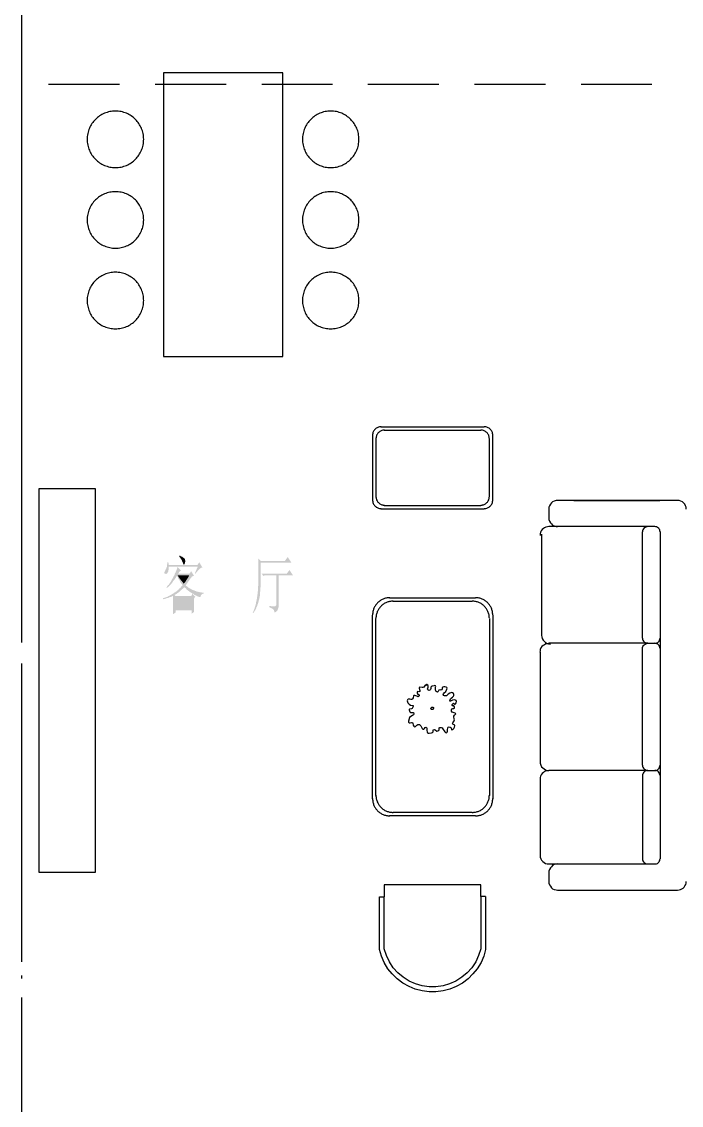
# Model space of a CAD drawing. Header units: millimetres. Extents: x -1120 to 100154, y -9529 to 14223.
# Drawn here: x 0 to 4647, y 25 to 7661 of the extents above; entities that cross this region are included whole.
import ezdxf

# ---------------------------------------------------------------- set-up
doc = ezdxf.new("R2010")
doc.units = ezdxf.units.MM
doc.linetypes.add('DOTE', pattern=[2.42, 2, -0.2, 0.02, -0.2])
doc.layers.add('A-DOTE', color=1, linetype='Continuous')
doc.layers.add('A-立面看线', color=7, linetype='Continuous')

msp = doc.modelspace()

# ---------------------------------------------------------------- hatches: boundary and pattern name
at = {"layer": 'A-立面看线'}
for points in [[(1109.8, 3893), (1112, 3897.4), (1116.3, 3897.4), (1118.5, 3895.2), (1122.9, 3893), (1127.2, 3890.9), (1129.4, 3890.9), (1133.7, 3888.7), (1135.9, 3886.5), (1138.1, 3884.3), (1140.3, 3884.3), (1142.5, 3882.2), (1144.6, 3880), (1146.8, 3880), (1149, 3875.6), (1151.2, 3871.3), (1151.2, 3866.9), (1153.3, 3864.7), (1153.3, 3860.4), (1153.3, 3860.4), (1153.3, 3856), (1151.2, 3851.7), (1151.2, 3847.3), (1149, 3843), (1146.8, 3838.6), (1144.6, 3834.3), (1144.6, 3834.3), (1142.5, 3834.3), (1142.5, 3834.3), (1140.3, 3836.5), (1138.1, 3840.8), (1135.9, 3845.2), (1135.9, 3847.3), (1133.7, 3849.5), (1133.7, 3853.9), (1131.6, 3856), (1129.4, 3860.4), (1129.4, 3862.6), (1127.2, 3866.9), (1125, 3871.3), (1122.9, 3873.5), (1120.7, 3877.8), (1118.5, 3880), (1116.3, 3884.3), (1112, 3888.7), (1109.8, 3890.9), (1109.8, 3893), (1109.8, 3893)], [(1122.9, 3792.9), (1114.2, 3788.6), (1112, 3786.4), (1109.8, 3784.2), (1107.6, 3779.9), (1105.5, 3777.7), (1103.3, 3773.4), (1103.3, 3771.2), (1181.6, 3771.2), (1194.7, 3788.6), (1214.3, 3755.9), (1199, 3751.6), (1196.9, 3747.2), (1194.7, 3745.1), (1192.5, 3740.7), (1190.3, 3738.5), (1188.1, 3736.4), (1186, 3732), (1183.8, 3729.8), (1181.6, 3725.5), (1179.4, 3723.3), (1177.3, 3718.9), (1175.1, 3716.8), (1172.9, 3714.6), (1170.7, 3710.2), (1168.6, 3708.1), (1166.4, 3703.7), (1164.2, 3701.5), (1162, 3697.2), (1159.9, 3695), (1157.7, 3690.7), (1155.5, 3688.5), (1157.7, 3686.3), (1159.9, 3684.1), (1162, 3684.1), (1164.2, 3682), (1166.4, 3679.8), (1170.7, 3677.6), (1172.9, 3675.4), (1175.1, 3673.3), (1177.3, 3671.1), (1179.4, 3671.1), (1181.6, 3668.9), (1186, 3666.7), (1188.1, 3664.5), (1190.3, 3664.5), (1192.5, 3662.4), (1196.9, 3660.2), (1199, 3660.2), (1201.2, 3658), (1203.4, 3655.8), (1207.7, 3655.8), (1209.9, 3653.7), (1214.3, 3653.7), (1216.4, 3651.5), (1218.6, 3651.5), (1223, 3649.3), (1225.1, 3649.3), (1229.5, 3647.1), (1231.7, 3647.1), (1233.8, 3645), (1238.2, 3645), (1240.4, 3645), (1244.7, 3642.8), (1246.9, 3642.8), (1251.3, 3642.8), (1255.6, 3640.6), (1257.8, 3640.6), (1262.1, 3640.6), (1264.3, 3640.6), (1268.7, 3638.4), (1273, 3638.4), (1275.2, 3638.4), (1279.5, 3638.4), (1281.7, 3638.4), (1281.7, 3631.9), (1277.4, 3629.7), (1275.2, 3629.7), (1270.8, 3627.6), (1268.7, 3625.4), (1266.5, 3623.2), (1264.3, 3621), (1262.1, 3616.7), (1260, 3614.5), (1260, 3610.1), (1257.8, 3608), (1257.8, 3605.8), (1255.6, 3605.8), (1251.3, 3608), (1249.1, 3608), (1244.7, 3610.1), (1242.6, 3610.1), (1238.2, 3612.3), (1236, 3612.3), (1233.8, 3614.5), (1229.5, 3616.7), (1227.3, 3616.7), (1225.1, 3618.8), (1220.8, 3621), (1218.6, 3621), (1216.4, 3623.2), (1212.1, 3625.4), (1209.9, 3627.6), (1207.7, 3629.7), (1203.4, 3629.7), (1201.2, 3631.9), (1199, 3634.1), (1194.7, 3636.3), (1192.5, 3638.4), (1190.3, 3640.6), (1186, 3640.6), (1183.8, 3642.8), (1181.6, 3645), (1179.4, 3647.1), (1175.1, 3649.3), (1172.9, 3651.5), (1170.7, 3653.7), (1168.6, 3655.8), (1164.2, 3658), (1162, 3660.2), (1159.9, 3662.4), (1157.7, 3666.7), (1155.5, 3668.9), (1151.2, 3671.1), (1149, 3673.3), (1146.8, 3675.4), (1146.8, 3677.6), (1142.5, 3673.3), (1140.3, 3671.1), (1135.9, 3666.7), (1133.7, 3664.5), (1129.4, 3662.4), (1127.2, 3658), (1122.9, 3655.8), (1120.7, 3653.7), (1118.5, 3651.5), (1114.2, 3647.1), (1112, 3645), (1109.8, 3642.8), (1107.6, 3640.6), (1103.3, 3638.4), (1101.1, 3636.3), (1098.9, 3634.1), (1096.8, 3634.1), (1094.6, 3631.9), (1092.4, 3629.7), (1088, 3627.6), (1085.9, 3625.4), (1083.7, 3625.4), (1081.5, 3623.2), (1079.3, 3623.2), (1077.2, 3621), (1077.2, 3621), (1083.7, 3614.5), (1194.7, 3614.5), (1203.4, 3629.7), (1223, 3608), (1214.3, 3597.1), (1214.3, 3590.6), (1214.3, 3584), (1214.3, 3579.7), (1214.3, 3573.2), (1214.3, 3566.6), (1214.3, 3562.3), (1214.3, 3555.7), (1214.3, 3551.4), (1214.3, 3547), (1214.3, 3540.5), (1214.3, 3536.2), (1214.3, 3531.8), (1214.3, 3527.5), (1214.3, 3525.3), (1214.3, 3520.9), (1214.3, 3516.6), (1214.3, 3514.4), (1214.3, 3510), (1214.3, 3507.9), (1214.3, 3505.7), (1214.3, 3503.5), (1214.3, 3501.3), (1196.9, 3488.3), (1196.9, 3512.2), (1083.7, 3512.2), (1083.7, 3497), (1066.3, 3486.1), (1066.3, 3486.1), (1066.3, 3488.3), (1066.3, 3490.5), (1066.3, 3492.6), (1066.3, 3494.8), (1066.3, 3497), (1066.3, 3499.2), (1066.3, 3503.5), (1066.3, 3505.7), (1066.3, 3510), (1066.3, 3512.2), (1066.3, 3516.6), (1066.3, 3520.9), (1066.3, 3525.3), (1066.3, 3529.6), (1066.3, 3534), (1066.3, 3538.3), (1066.3, 3544.9), (1066.3, 3549.2), (1066.3, 3555.7), (1066.3, 3560.1), (1066.3, 3566.6), (1066.3, 3573.2), (1066.3, 3579.7), (1066.3, 3586.2), (1066.3, 3592.7), (1066.3, 3601.4), (1066.3, 3608), (1066.3, 3614.5), (1064.1, 3614.5), (1059.8, 3612.3), (1057.6, 3610.1), (1055.4, 3610.1), (1051.1, 3608), (1048.9, 3608), (1044.5, 3605.8), (1042.4, 3605.8), (1038, 3603.6), (1035.8, 3601.4), (1033.6, 3601.4), (1029.3, 3599.3), (1027.1, 3599.3), (1022.8, 3599.3), (1020.6, 3597.1), (1018.4, 3597.1), (1014.1, 3594.9), (1011.9, 3594.9), (1009.7, 3594.9), (1005.4, 3592.7), (1003.2, 3592.7), (998.8, 3592.7), (996.7, 3590.6), (996.7, 3590.6), (996.7, 3597.1), (998.8, 3599.3), (1001, 3599.3), (1005.4, 3601.4), (1007.5, 3601.4), (1011.9, 3603.6), (1014.1, 3603.6), (1018.4, 3605.8), (1020.6, 3608), (1024.9, 3608), (1027.1, 3610.1), (1029.3, 3610.1), (1033.6, 3612.3), (1035.8, 3614.5), (1038, 3614.5), (1042.4, 3616.7), (1044.5, 3618.8), (1048.9, 3621), (1051.1, 3621), (1053.2, 3623.2), (1057.6, 3625.4), (1059.8, 3627.6), (1061.9, 3627.6), (1064.1, 3629.7), (1068.5, 3631.9), (1070.6, 3634.1), (1072.8, 3636.3), (1077.2, 3638.4), (1079.3, 3640.6), (1081.5, 3640.6), (1083.7, 3642.8), (1088, 3645), (1090.2, 3647.1), (1092.4, 3649.3), (1094.6, 3651.5), (1098.9, 3653.7), (1101.1, 3655.8), (1103.3, 3658), (1105.5, 3660.2), (1107.6, 3664.5), (1109.8, 3666.7), (1114.2, 3668.9), (1116.3, 3671.1), (1118.5, 3673.3), (1120.7, 3675.4), (1122.9, 3677.6), (1125, 3682), (1127.2, 3684.1), (1131.6, 3686.3), (1133.7, 3688.5), (1133.7, 3688.5), (1131.6, 3692.8), (1129.4, 3697.2), (1127.2, 3699.4), (1122.9, 3703.7), (1120.7, 3705.9), (1118.5, 3710.2), (1116.3, 3714.6), (1114.2, 3716.8), (1114.2, 3721.1), (1112, 3723.3), (1109.8, 3727.7), (1107.6, 3732), (1105.5, 3734.2), (1103.3, 3738.5), (1101.1, 3740.7), (1101.1, 3745.1), (1098.9, 3749.4), (1096.8, 3751.6), (1094.6, 3755.9), (1094.6, 3758.1), (1092.4, 3753.8), (1090.2, 3751.6), (1088, 3747.2), (1085.9, 3742.9), (1083.7, 3740.7), (1081.5, 3736.4), (1079.3, 3734.2), (1077.2, 3729.8), (1072.8, 3725.5), (1070.6, 3723.3), (1068.5, 3721.1), (1066.3, 3716.8), (1064.1, 3714.6), (1061.9, 3710.2), (1059.8, 3708.1), (1057.6, 3705.9), (1055.4, 3701.5), (1053.2, 3699.4), (1051.1, 3697.2), (1048.9, 3695), (1044.5, 3690.7), (1042.4, 3688.5), (1040.2, 3686.3), (1038, 3684.1), (1035.8, 3682), (1033.6, 3679.8), (1031.5, 3677.6), (1029.3, 3675.4), (1024.9, 3673.3), (1022.8, 3671.1), (1022.8, 3668.9), (1020.6, 3675.4), (1022.8, 3677.6), (1024.9, 3682), (1027.1, 3684.1), (1029.3, 3688.5), (1031.5, 3690.7), (1035.8, 3692.8), (1038, 3697.2), (1040.2, 3699.4), (1042.4, 3703.7), (1044.5, 3705.9), (1046.7, 3710.2), (1048.9, 3712.4), (1051.1, 3716.8), (1053.2, 3718.9), (1055.4, 3723.3), (1057.6, 3725.5), (1057.6, 3729.8), (1059.8, 3732), (1061.9, 3736.4), (1064.1, 3738.5), (1066.3, 3742.9), (1068.5, 3747.2), (1068.5, 3747.2), (1070.6, 3751.6), (1072.8, 3755.9), (1075, 3758.1), (1077.2, 3762.5), (1077.2, 3766.8), (1079.3, 3771.2), (1081.5, 3775.5), (1083.7, 3777.7), (1085.9, 3782.1), (1085.9, 3786.4), (1088, 3790.8), (1090.2, 3792.9), (1090.2, 3797.3), (1092.4, 3801.6), (1094.6, 3806), (1094.6, 3808.2), (1096.8, 3812.5), (1096.8, 3816.9), (1096.8, 3819), (1122.9, 3792.9)], [(1220.8, 3775.5), (1240.4, 3821.2), (1035.8, 3821.2), (1035.8, 3814.7), (1035.8, 3810.3), (1035.8, 3803.8), (1035.8, 3799.5), (1033.6, 3795.1), (1033.6, 3790.8), (1033.6, 3788.6), (1031.5, 3784.2), (1031.5, 3782.1), (1029.3, 3779.9), (1027.1, 3777.7), (1024.9, 3773.4), (1022.8, 3771.2), (1020.6, 3771.2), (1016.2, 3769), (1014.1, 3769), (1014.1, 3771.2), (1009.7, 3771.2), (1007.5, 3773.4), (1005.4, 3775.5), (1005.4, 3777.7), (1005.4, 3777.7), (1005.4, 3779.9), (1005.4, 3782.1), (1007.5, 3786.4), (1009.7, 3790.8), (1011.9, 3795.1), (1014.1, 3797.3), (1014.1, 3801.6), (1016.2, 3803.8), (1018.4, 3808.2), (1018.4, 3812.5), (1020.6, 3814.7), (1022.8, 3819), (1022.8, 3823.4), (1022.8, 3827.8), (1024.9, 3832.1), (1024.9, 3836.5), (1027.1, 3840.8), (1027.1, 3847.3), (1027.1, 3851.7), (1027.1, 3851.7), (1033.6, 3851.7), (1035.8, 3832.1), (1238.2, 3832.1), (1251.3, 3851.7), (1273, 3814.7), (1270.8, 3814.7), (1270.8, 3814.7), (1268.7, 3814.7), (1266.5, 3812.5), (1264.3, 3812.5), (1262.1, 3810.3), (1260, 3810.3), (1257.8, 3808.2), (1253.4, 3806), (1251.3, 3803.8), (1249.1, 3801.6), (1246.9, 3799.5), (1244.7, 3795.1), (1240.4, 3792.9), (1238.2, 3788.6), (1236, 3784.2), (1231.7, 3782.1), (1229.5, 3777.7), (1225.1, 3771.2), (1225.1, 3771.2), (1220.8, 3775.5)], [(1627.7, 3497), (1629.9, 3499.2), (1632.1, 3503.5), (1632.1, 3505.7), (1634.2, 3510), (1636.4, 3514.4), (1636.4, 3516.6), (1638.6, 3520.9), (1640.8, 3525.3), (1640.8, 3529.6), (1643, 3534), (1643, 3536.2), (1645.1, 3540.5), (1645.1, 3544.9), (1647.3, 3549.2), (1649.5, 3553.6), (1649.5, 3557.9), (1651.7, 3562.3), (1651.7, 3566.6), (1651.7, 3571), (1653.8, 3575.3), (1653.8, 3579.7), (1656, 3586.2), (1656, 3588.4), (1656, 3592.7), (1658.2, 3597.1), (1658.2, 3599.3), (1658.2, 3603.6), (1658.2, 3608), (1660.4, 3610.1), (1660.4, 3614.5), (1660.4, 3618.8), (1660.4, 3623.2), (1662.5, 3627.6), (1662.5, 3631.9), (1662.5, 3636.3), (1662.5, 3640.6), (1662.5, 3645), (1664.7, 3649.3), (1664.7, 3653.7), (1664.7, 3658), (1664.7, 3662.4), (1664.7, 3666.7), (1664.7, 3671.1), (1664.7, 3675.4), (1664.7, 3679.8), (1666.9, 3686.3), (1666.9, 3690.7), (1666.9, 3695), (1666.9, 3701.5), (1666.9, 3705.9), (1666.9, 3710.2), (1666.9, 3716.8), (1666.9, 3721.1), (1666.9, 3727.7), (1666.9, 3727.7), (1666.9, 3732), (1666.9, 3738.5), (1666.9, 3742.9), (1666.9, 3747.2), (1666.9, 3753.8), (1666.9, 3758.1), (1666.9, 3762.5), (1666.9, 3766.8), (1666.9, 3771.2), (1666.9, 3777.7), (1666.9, 3782.1), (1666.9, 3786.4), (1666.9, 3790.8), (1666.9, 3795.1), (1666.9, 3799.5), (1666.9, 3803.8), (1666.9, 3808.2), (1666.9, 3814.7), (1666.9, 3819), (1666.9, 3823.4), (1666.9, 3827.8), (1666.9, 3832.1), (1666.9, 3836.5), (1666.9, 3838.6), (1666.9, 3843), (1666.9, 3847.3), (1666.9, 3851.7), (1666.9, 3856), (1666.9, 3860.4), (1666.9, 3864.7), (1666.9, 3869.1), (1666.9, 3873.5), (1666.9, 3875.6), (1666.9, 3877.8), (1684.3, 3860.4), (1854, 3860.4), (1873.6, 3888.7), (1899.7, 3849.5), (1684.3, 3849.5), (1684.3, 3753.8), (1684.3, 3749.4), (1684.3, 3742.9), (1684.3, 3736.4), (1684.3, 3732), (1684.3, 3725.5), (1684.3, 3721.1), (1684.3, 3716.8), (1684.3, 3710.2), (1684.3, 3705.9), (1684.3, 3699.4), (1684.3, 3695), (1684.3, 3690.7), (1684.3, 3686.3), (1684.3, 3679.8), (1682.1, 3675.4), (1682.1, 3671.1), (1682.1, 3666.7), (1682.1, 3662.4), (1682.1, 3658), (1682.1, 3653.7), (1682.1, 3649.3), (1679.9, 3645), (1679.9, 3640.6), (1679.9, 3636.3), (1679.9, 3631.9), (1679.9, 3629.7), (1677.8, 3625.4), (1677.8, 3621), (1677.8, 3616.7), (1677.8, 3614.5), (1675.6, 3610.1), (1675.6, 3605.8), (1675.6, 3603.6), (1673.4, 3599.3), (1673.4, 3597.1), (1673.4, 3592.7), (1673.4, 3590.6), (1671.2, 3588.4), (1671.2, 3584), (1669.1, 3579.7), (1669.1, 3575.3), (1666.9, 3571), (1666.9, 3566.6), (1664.7, 3562.3), (1664.7, 3557.9), (1662.5, 3555.7), (1660.4, 3551.4), (1660.4, 3547), (1658.2, 3542.7), (1656, 3538.3), (1653.8, 3536.2), (1653.8, 3531.8), (1651.7, 3527.5), (1649.5, 3523.1), (1647.3, 3520.9), (1647.3, 3516.6), (1645.1, 3514.4), (1643, 3510), (1640.8, 3507.9), (1638.6, 3503.5), (1636.4, 3501.3), (1634.2, 3497), (1632.1, 3494.8), (1632.1, 3492.6), (1627.7, 3497)], [(1096.8, 3760.3), (1098.9, 3758.1), (1101.1, 3755.9), (1103.3, 3751.6), (1105.5, 3749.4), (1107.6, 3745.1), (1109.8, 3742.9), (1112, 3738.5), (1114.2, 3736.4), (1116.3, 3732), (1120.7, 3729.8), (1120.7, 3727.7), (1122.9, 3723.3), (1127.2, 3721.1), (1129.4, 3716.8), (1131.6, 3714.6), (1133.7, 3712.4), (1135.9, 3708.1), (1138.1, 3705.9), (1140.3, 3703.7), (1142.5, 3701.5), (1142.5, 3701.5), (1144.6, 3705.9), (1149, 3708.1), (1151.2, 3712.4), (1153.3, 3714.6), (1155.5, 3718.9), (1157.7, 3721.1), (1159.9, 3725.5), (1162, 3727.7), (1164.2, 3732), (1166.4, 3734.2), (1168.6, 3738.5), (1170.7, 3740.7), (1172.9, 3745.1), (1175.1, 3747.2), (1177.3, 3751.6), (1177.3, 3753.8), (1179.4, 3758.1), (1181.6, 3760.3), (1181.6, 3760.3), (1096.8, 3760.3)], [(1745.2, 3542.7), (1747.4, 3542.7), (1751.8, 3542.7), (1756.1, 3542.7), (1758.3, 3540.5), (1762.6, 3540.5), (1764.8, 3540.5), (1767, 3540.5), (1771.3, 3540.5), (1773.5, 3540.5), (1775.7, 3540.5), (1780, 3540.5), (1782.2, 3540.5), (1784.4, 3540.5), (1788.8, 3542.7), (1788.8, 3542.7), (1790.9, 3547), (1793.1, 3549.2), (1793.1, 3553.6), (1793.1, 3557.9), (1793.1, 3560.1), (1793.1, 3760.3), (1732.2, 3760.3), (1727.8, 3760.3), (1725.6, 3760.3), (1721.3, 3760.3), (1719.1, 3760.3), (1714.8, 3760.3), (1712.6, 3760.3), (1708.2, 3758.1), (1706.1, 3758.1), (1703.9, 3755.9), (1701.7, 3755.9), (1690.8, 3771.2), (1867.1, 3771.2), (1886.7, 3797.3), (1910.6, 3760.3), (1810.5, 3760.3), (1810.5, 3553.6), (1810.5, 3549.2), (1810.5, 3544.9), (1810.5, 3540.5), (1810.5, 3536.2), (1808.3, 3531.8), (1808.3, 3529.6), (1806.2, 3525.3), (1806.2, 3520.9), (1804, 3518.7), (1804, 3514.4), (1801.8, 3512.2), (1799.6, 3510), (1797.5, 3507.9), (1795.3, 3505.7), (1793.1, 3503.5), (1788.8, 3501.3), (1786.6, 3499.2), (1784.4, 3497), (1782.2, 3497), (1782.2, 3499.2), (1780, 3501.3), (1780, 3505.7), (1780, 3507.9), (1777.9, 3510), (1777.9, 3512.2), (1775.7, 3516.6), (1773.5, 3518.7), (1771.3, 3520.9), (1769.2, 3523.1), (1764.8, 3525.3), (1762.6, 3527.5), (1760.5, 3527.5), (1756.1, 3529.6), (1751.8, 3531.8), (1747.4, 3534), (1745.2, 3534), (1745.2, 3542.7)], [(1083.7, 3605.8), (1083.7, 3523.1), (1196.9, 3523.1), (1196.9, 3605.8), (1083.7, 3605.8)]]:
    msp.add_hatch(color=256, dxfattribs=at).paths.add_polyline_path(points)

# ---------------------------------------------------------------- linework, layer by layer
at = {"layer": 'A-DOTE', "linetype": 'DOTE', "ltscale": 1000}
msp.add_line((0, -3700.5), (0, 14221.2), dxfattribs=at)
at = {"layer": 'A-立面看线'}
for points in [[(0, 7035.3), (0, 7535.8)], [(1838.8, 5301), (1838.8, 7300.8), (998.8, 7300.8), (998.8, 5301), (1838.8, 5301)], [(189.3, 7220.3), (689.8, 7220.3)], [(940.1, 7220.3), (1440.6, 7220.3)], [(1690.8, 7220.3), (2189.2, 7220.3)], [(2439.4, 7220.3), (2939.9, 7220.3)], [(3190.2, 7220.3), (3690.7, 7220.3)], [(3940.9, 7220.3), (4439.2, 7220.3)], [(660.4, 7031), (650.2, 7030.7), (640.1, 7029.9), (630.1, 7028.7), (620.3, 7026.9), (610.7, 7024.7), (601.2, 7022), (592, 7018.9), (582.9, 7015.3), (574.1, 7011.3), (565.5, 7006.9), (557.2, 7002.1), (549.1, 6997), (541.3, 6991.4), (533.8, 6985.5), (526.6, 6979.2), (519.7, 6972.6), (513.1, 6965.7), (506.8, 6958.5), (500.9, 6951), (495.3, 6943.2), (490.2, 6935.1), (485.4, 6926.8), (481, 6918.2), (477, 6909.4), (473.4, 6900.3), (470.3, 6891.1), (467.6, 6881.6), (465.4, 6872), (463.6, 6862.2), (462.4, 6852.2), (461.6, 6842.1), (461.3, 6831.9), (461.6, 6821.6), (462.4, 6811.5), (463.6, 6801.5), (465.4, 6791.7), (467.6, 6782.1), (470.3, 6772.6), (473.4, 6763.4), (477, 6754.4), (481, 6745.5), (485.4, 6736.9), (490.2, 6728.6), (495.3, 6720.5), (500.9, 6712.7), (506.8, 6705.2), (513.1, 6698), (519.7, 6691.1), (526.6, 6684.5), (533.8, 6678.2), (541.3, 6672.3), (549.1, 6666.7), (557.2, 6661.6), (565.5, 6656.8), (574.1, 6652.4), (582.9, 6648.4), (592, 6644.8), (601.2, 6641.7), (610.7, 6639), (620.3, 6636.8), (630.1, 6635), (640.1, 6633.8), (650.2, 6633), (660.4, 6632.7), (670.7, 6633), (680.8, 6633.8), (690.8, 6635), (700.6, 6636.8), (710.2, 6639), (719.7, 6641.7), (728.9, 6644.8), (737.9, 6648.4), (746.8, 6652.4), (755.4, 6656.8), (763.7, 6661.6), (771.8, 6666.7), (779.6, 6672.3), (787.1, 6678.2), (794.3, 6684.5), (801.2, 6691.1), (807.8, 6698), (814.1, 6705.2), (820, 6712.7), (825.6, 6720.5), (830.7, 6728.6), (835.5, 6736.9), (839.9, 6745.5), (843.9, 6754.4), (847.5, 6763.4), (850.6, 6772.6), (853.3, 6782.1), (855.5, 6791.7), (857.3, 6801.5), (858.5, 6811.5), (859.3, 6821.6), (859.6, 6831.9), (859.3, 6842.1), (858.5, 6852.2), (857.3, 6862.2), (855.5, 6872), (853.3, 6881.6), (850.6, 6891.1), (847.5, 6900.3), (843.9, 6909.4), (839.9, 6918.2), (835.5, 6926.8), (830.7, 6935.1), (825.6, 6943.2), (820, 6951), (814.1, 6958.5), (807.8, 6965.7), (801.2, 6972.6), (794.3, 6979.2), (787.1, 6985.5), (779.6, 6991.4), (771.8, 6997), (763.7, 7002.1), (755.4, 7006.9), (746.8, 7011.3), (737.9, 7015.3), (728.9, 7018.9), (719.7, 7022), (710.2, 7024.7), (700.6, 7026.9), (690.8, 7028.7), (680.8, 7029.9), (670.7, 7030.7), (660.4, 7031)], [(2177.2, 7031), (2166.9, 7030.7), (2156.8, 7029.9), (2146.9, 7028.7), (2137.1, 7026.9), (2127.4, 7024.7), (2118, 7022), (2108.7, 7018.9), (2099.7, 7015.3), (2090.9, 7011.3), (2082.3, 7006.9), (2073.9, 7002.1), (2065.9, 6997), (2058.1, 6991.4), (2050.5, 6985.5), (2043.3, 6979.2), (2036.4, 6972.6), (2029.8, 6965.7), (2023.5, 6958.5), (2017.6, 6951), (2012.1, 6943.2), (2006.9, 6935.1), (2002.1, 6926.8), (1997.7, 6918.2), (1993.7, 6909.4), (1990.2, 6900.3), (1987, 6891.1), (1984.3, 6881.6), (1982.1, 6872), (1980.4, 6862.2), (1979.1, 6852.2), (1978.3, 6842.1), (1978.1, 6831.9), (1978.3, 6821.6), (1979.1, 6811.5), (1980.4, 6801.5), (1982.1, 6791.7), (1984.3, 6782.1), (1987, 6772.6), (1990.2, 6763.4), (1993.7, 6754.4), (1997.7, 6745.5), (2002.1, 6736.9), (2006.9, 6728.6), (2012.1, 6720.5), (2017.6, 6712.7), (2023.5, 6705.2), (2029.8, 6698), (2036.4, 6691.1), (2043.3, 6684.5), (2050.5, 6678.2), (2058.1, 6672.3), (2065.9, 6666.7), (2073.9, 6661.6), (2082.3, 6656.8), (2090.9, 6652.4), (2099.7, 6648.4), (2108.7, 6644.8), (2118, 6641.7), (2127.4, 6639), (2137.1, 6636.8), (2146.9, 6635), (2156.8, 6633.8), (2166.9, 6633), (2177.2, 6632.7), (2187.4, 6633), (2197.5, 6633.8), (2207.5, 6635), (2217.3, 6636.8), (2226.9, 6639), (2236.4, 6641.7), (2245.6, 6644.8), (2254.7, 6648.4), (2263.5, 6652.4), (2272.1, 6656.8), (2280.4, 6661.6), (2288.5, 6666.7), (2296.3, 6672.3), (2303.8, 6678.2), (2311.1, 6684.5), (2318, 6691.1), (2324.6, 6698), (2330.8, 6705.2), (2336.7, 6712.7), (2342.3, 6720.5), (2347.5, 6728.6), (2352.3, 6736.9), (2356.7, 6745.5), (2360.7, 6754.4), (2364.2, 6763.4), (2367.3, 6772.6), (2370, 6782.1), (2372.3, 6791.7), (2374, 6801.5), (2375.3, 6811.5), (2376, 6821.6), (2376.3, 6831.9), (2376, 6842.1), (2375.3, 6852.2), (2374, 6862.2), (2372.3, 6872), (2370, 6881.6), (2367.3, 6891.1), (2364.2, 6900.3), (2360.7, 6909.4), (2356.7, 6918.2), (2352.3, 6926.8), (2347.5, 6935.1), (2342.3, 6943.2), (2336.7, 6951), (2330.8, 6958.5), (2324.6, 6965.7), (2318, 6972.6), (2311.1, 6979.2), (2303.8, 6985.5), (2296.3, 6991.4), (2288.5, 6997), (2280.4, 7002.1), (2272.1, 7006.9), (2263.5, 7011.3), (2254.7, 7015.3), (2245.6, 7018.9), (2236.4, 7022), (2226.9, 7024.7), (2217.3, 7026.9), (2207.5, 7028.7), (2197.5, 7029.9), (2187.4, 7030.7), (2177.2, 7031)], [(0, 6284.6), (0, 6785.1)], [(660.4, 6463), (650.2, 6462.7), (640.1, 6462), (630.1, 6460.7), (620.3, 6459), (610.7, 6456.7), (601.2, 6454.1), (592, 6450.9), (582.9, 6447.4), (574.1, 6443.4), (565.5, 6439), (557.2, 6434.2), (549.1, 6429), (541.3, 6423.4), (533.8, 6417.5), (526.6, 6411.3), (519.7, 6404.7), (513.1, 6397.8), (506.8, 6390.5), (500.9, 6383), (495.3, 6375.2), (490.2, 6367.1), (485.4, 6358.8), (481, 6350.2), (477, 6341.4), (473.4, 6332.4), (470.3, 6323.1), (467.6, 6313.7), (465.4, 6304), (463.6, 6294.2), (462.4, 6284.3), (461.6, 6274.1), (461.3, 6263.9), (461.6, 6253.6), (462.4, 6243.5), (463.6, 6233.6), (465.4, 6223.8), (467.6, 6214.1), (470.3, 6204.7), (473.4, 6195.4), (477, 6186.4), (481, 6177.6), (485.4, 6169), (490.2, 6160.6), (495.3, 6152.6), (500.9, 6144.8), (506.8, 6137.2), (513.1, 6130), (519.7, 6123.1), (526.6, 6116.5), (533.8, 6110.2), (541.3, 6104.3), (549.1, 6098.8), (557.2, 6093.6), (565.5, 6088.8), (574.1, 6084.4), (582.9, 6080.4), (592, 6076.9), (601.2, 6073.7), (610.7, 6071), (620.3, 6068.8), (630.1, 6067.1), (640.1, 6065.8), (650.2, 6065), (660.4, 6064.8), (670.7, 6065), (680.8, 6065.8), (690.8, 6067.1), (700.6, 6068.8), (710.2, 6071), (719.7, 6073.7), (728.9, 6076.9), (737.9, 6080.4), (746.8, 6084.4), (755.4, 6088.8), (763.7, 6093.6), (771.8, 6098.8), (779.6, 6104.3), (787.1, 6110.2), (794.3, 6116.5), (801.2, 6123.1), (807.8, 6130), (814.1, 6137.2), (820, 6144.8), (825.6, 6152.6), (830.7, 6160.6), (835.5, 6169), (839.9, 6177.6), (843.9, 6186.4), (847.5, 6195.4), (850.6, 6204.7), (853.3, 6214.1), (855.5, 6223.8), (857.3, 6233.6), (858.5, 6243.5), (859.3, 6253.6), (859.6, 6263.9), (859.3, 6274.1), (858.5, 6284.3), (857.3, 6294.2), (855.5, 6304), (853.3, 6313.7), (850.6, 6323.1), (847.5, 6332.4), (843.9, 6341.4), (839.9, 6350.2), (835.5, 6358.8), (830.7, 6367.1), (825.6, 6375.2), (820, 6383), (814.1, 6390.5), (807.8, 6397.8), (801.2, 6404.7), (794.3, 6411.3), (787.1, 6417.5), (779.6, 6423.4), (771.8, 6429), (763.7, 6434.2), (755.4, 6439), (746.8, 6443.4), (737.9, 6447.4), (728.9, 6450.9), (719.7, 6454.1), (710.2, 6456.7), (700.6, 6459), (690.8, 6460.7), (680.8, 6462), (670.7, 6462.7), (660.4, 6463)], [(2177.2, 6463), (2166.9, 6462.7), (2156.8, 6462), (2146.9, 6460.7), (2137.1, 6459), (2127.4, 6456.7), (2118, 6454.1), (2108.7, 6450.9), (2099.7, 6447.4), (2090.9, 6443.4), (2082.3, 6439), (2073.9, 6434.2), (2065.9, 6429), (2058.1, 6423.4), (2050.5, 6417.5), (2043.3, 6411.3), (2036.4, 6404.7), (2029.8, 6397.8), (2023.5, 6390.5), (2017.6, 6383), (2012.1, 6375.2), (2006.9, 6367.1), (2002.1, 6358.8), (1997.7, 6350.2), (1993.7, 6341.4), (1990.2, 6332.4), (1987, 6323.1), (1984.3, 6313.7), (1982.1, 6304), (1980.4, 6294.2), (1979.1, 6284.3), (1978.3, 6274.1), (1978.1, 6263.9), (1978.3, 6253.6), (1979.1, 6243.5), (1980.4, 6233.6), (1982.1, 6223.8), (1984.3, 6214.1), (1987, 6204.7), (1990.2, 6195.4), (1993.7, 6186.4), (1997.7, 6177.6), (2002.1, 6169), (2006.9, 6160.6), (2012.1, 6152.6), (2017.6, 6144.8), (2023.5, 6137.2), (2029.8, 6130), (2036.4, 6123.1), (2043.3, 6116.5), (2050.5, 6110.2), (2058.1, 6104.3), (2065.9, 6098.8), (2073.9, 6093.6), (2082.3, 6088.8), (2090.9, 6084.4), (2099.7, 6080.4), (2108.7, 6076.9), (2118, 6073.7), (2127.4, 6071), (2137.1, 6068.8), (2146.9, 6067.1), (2156.8, 6065.8), (2166.9, 6065), (2177.2, 6064.8), (2187.4, 6065), (2197.5, 6065.8), (2207.5, 6067.1), (2217.3, 6068.8), (2226.9, 6071), (2236.4, 6073.7), (2245.6, 6076.9), (2254.7, 6080.4), (2263.5, 6084.4), (2272.1, 6088.8), (2280.4, 6093.6), (2288.5, 6098.8), (2296.3, 6104.3), (2303.8, 6110.2), (2311.1, 6116.5), (2318, 6123.1), (2324.6, 6130), (2330.8, 6137.2), (2336.7, 6144.8), (2342.3, 6152.6), (2347.5, 6160.6), (2352.3, 6169), (2356.7, 6177.6), (2360.7, 6186.4), (2364.2, 6195.4), (2367.3, 6204.7), (2370, 6214.1), (2372.3, 6223.8), (2374, 6233.6), (2375.3, 6243.5), (2376, 6253.6), (2376.3, 6263.9), (2376, 6274.1), (2375.3, 6284.3), (2374, 6294.2), (2372.3, 6304), (2370, 6313.7), (2367.3, 6323.1), (2364.2, 6332.4), (2360.7, 6341.4), (2356.7, 6350.2), (2352.3, 6358.8), (2347.5, 6367.1), (2342.3, 6375.2), (2336.7, 6383), (2330.8, 6390.5), (2324.6, 6397.8), (2318, 6404.7), (2311.1, 6411.3), (2303.8, 6417.5), (2296.3, 6423.4), (2288.5, 6429), (2280.4, 6434.2), (2272.1, 6439), (2263.5, 6443.4), (2254.7, 6447.4), (2245.6, 6450.9), (2236.4, 6454.1), (2226.9, 6456.7), (2217.3, 6459), (2207.5, 6460.7), (2197.5, 6462), (2187.4, 6462.7), (2177.2, 6463)], [(0, 5536), (0, 6034.3)], [(660.4, 5895), (650.2, 5894.8), (640.1, 5894), (630.1, 5892.8), (620.3, 5891), (610.7, 5888.8), (601.2, 5886.1), (592, 5883), (582.9, 5879.4), (574.1, 5875.4), (565.5, 5871), (557.2, 5866.2), (549.1, 5861), (541.3, 5855.5), (533.8, 5849.6), (526.6, 5843.3), (519.7, 5836.7), (513.1, 5829.8), (506.8, 5822.6), (500.9, 5815.1), (495.3, 5807.3), (490.2, 5799.2), (485.4, 5790.8), (481, 5782.3), (477, 5773.4), (473.4, 5764.4), (470.3, 5755.1), (467.6, 5745.7), (465.4, 5736.1), (463.6, 5726.3), (462.4, 5716.3), (461.6, 5706.2), (461.3, 5695.9), (461.6, 5685.7), (462.4, 5675.6), (463.6, 5665.6), (465.4, 5655.8), (467.6, 5646.2), (470.3, 5636.7), (473.4, 5627.5), (477, 5618.4), (481, 5609.6), (485.4, 5601), (490.2, 5592.7), (495.3, 5584.6), (500.9, 5576.8), (506.8, 5569.3), (513.1, 5562.1), (519.7, 5555.1), (526.6, 5548.5), (533.8, 5542.3), (541.3, 5536.4), (549.1, 5530.8), (557.2, 5525.6), (565.5, 5520.9), (574.1, 5516.5), (582.9, 5512.5), (592, 5508.9), (601.2, 5505.8), (610.7, 5503.1), (620.3, 5500.9), (630.1, 5499.1), (640.1, 5497.8), (650.2, 5497.1), (660.4, 5496.8), (670.7, 5497.1), (680.8, 5497.8), (690.8, 5499.1), (700.6, 5500.9), (710.2, 5503.1), (719.7, 5505.8), (728.9, 5508.9), (737.9, 5512.5), (746.8, 5516.5), (755.4, 5520.9), (763.7, 5525.6), (771.8, 5530.8), (779.6, 5536.4), (787.1, 5542.3), (794.3, 5548.5), (801.2, 5555.1), (807.8, 5562.1), (814.1, 5569.3), (820, 5576.8), (825.6, 5584.6), (830.7, 5592.7), (835.5, 5601), (839.9, 5609.6), (843.9, 5618.4), (847.5, 5627.5), (850.6, 5636.7), (853.3, 5646.2), (855.5, 5655.8), (857.3, 5665.6), (858.5, 5675.6), (859.3, 5685.7), (859.6, 5695.9), (859.3, 5706.2), (858.5, 5716.3), (857.3, 5726.3), (855.5, 5736.1), (853.3, 5745.7), (850.6, 5755.1), (847.5, 5764.4), (843.9, 5773.4), (839.9, 5782.3), (835.5, 5790.8), (830.7, 5799.2), (825.6, 5807.3), (820, 5815.1), (814.1, 5822.6), (807.8, 5829.8), (801.2, 5836.7), (794.3, 5843.3), (787.1, 5849.6), (779.6, 5855.5), (771.8, 5861), (763.7, 5866.2), (755.4, 5871), (746.8, 5875.4), (737.9, 5879.4), (728.9, 5883), (719.7, 5886.1), (710.2, 5888.8), (700.6, 5891), (690.8, 5892.8), (680.8, 5894), (670.7, 5894.8), (660.4, 5895)], [(2177.2, 5895), (2166.9, 5894.8), (2156.8, 5894), (2146.9, 5892.8), (2137.1, 5891), (2127.4, 5888.8), (2118, 5886.1), (2108.7, 5883), (2099.7, 5879.4), (2090.9, 5875.4), (2082.3, 5871), (2073.9, 5866.2), (2065.9, 5861), (2058.1, 5855.5), (2050.5, 5849.6), (2043.3, 5843.3), (2036.4, 5836.7), (2029.8, 5829.8), (2023.5, 5822.6), (2017.6, 5815.1), (2012.1, 5807.3), (2006.9, 5799.2), (2002.1, 5790.8), (1997.7, 5782.3), (1993.7, 5773.4), (1990.2, 5764.4), (1987, 5755.1), (1984.3, 5745.7), (1982.1, 5736.1), (1980.4, 5726.3), (1979.1, 5716.3), (1978.3, 5706.2), (1978.1, 5695.9), (1978.3, 5685.7), (1979.1, 5675.6), (1980.4, 5665.6), (1982.1, 5655.8), (1984.3, 5646.2), (1987, 5636.7), (1990.2, 5627.5), (1993.7, 5618.4), (1997.7, 5609.6), (2002.1, 5601), (2006.9, 5592.7), (2012.1, 5584.6), (2017.6, 5576.8), (2023.5, 5569.3), (2029.8, 5562.1), (2036.4, 5555.1), (2043.3, 5548.5), (2050.5, 5542.3), (2058.1, 5536.4), (2065.9, 5530.8), (2073.9, 5525.6), (2082.3, 5520.9), (2090.9, 5516.5), (2099.7, 5512.5), (2108.7, 5508.9), (2118, 5505.8), (2127.4, 5503.1), (2137.1, 5500.9), (2146.9, 5499.1), (2156.8, 5497.8), (2166.9, 5497.1), (2177.2, 5496.8), (2187.4, 5497.1), (2197.5, 5497.8), (2207.5, 5499.1), (2217.3, 5500.9), (2226.9, 5503.1), (2236.4, 5505.8), (2245.6, 5508.9), (2254.7, 5512.5), (2263.5, 5516.5), (2272.1, 5520.9), (2280.4, 5525.6), (2288.5, 5530.8), (2296.3, 5536.4), (2303.8, 5542.3), (2311.1, 5548.5), (2318, 5555.1), (2324.6, 5562.1), (2330.8, 5569.3), (2336.7, 5576.8), (2342.3, 5584.6), (2347.5, 5592.7), (2352.3, 5601), (2356.7, 5609.6), (2360.7, 5618.4), (2364.2, 5627.5), (2367.3, 5636.7), (2370, 5646.2), (2372.3, 5655.8), (2374, 5665.6), (2375.3, 5675.6), (2376, 5685.7), (2376.3, 5695.9), (2376, 5706.2), (2375.3, 5716.3), (2374, 5726.3), (2372.3, 5736.1), (2370, 5745.7), (2367.3, 5755.1), (2364.2, 5764.4), (2360.7, 5773.4), (2356.7, 5782.3), (2352.3, 5790.8), (2347.5, 5799.2), (2342.3, 5807.3), (2336.7, 5815.1), (2330.8, 5822.6), (2324.6, 5829.8), (2318, 5836.7), (2311.1, 5843.3), (2303.8, 5849.6), (2296.3, 5855.5), (2288.5, 5861), (2280.4, 5866.2), (2272.1, 5871), (2263.5, 5875.4), (2254.7, 5879.4), (2245.6, 5883), (2236.4, 5886.1), (2226.9, 5888.8), (2217.3, 5891), (2207.5, 5892.8), (2197.5, 5894), (2187.4, 5894.8), (2177.2, 5895)], [(0, 4785.2), (0, 5285.7)], [(2531.9, 4807), (2528.8, 4806.9), (2525.8, 4806.7), (2522.8, 4806.3), (2519.8, 4805.8), (2514.1, 4804.3), (2508.6, 4802.3), (2503.4, 4799.8), (2498.4, 4796.8), (2493.8, 4793.3), (2489.6, 4789.5), (2485.7, 4785.2), (2482.3, 4780.6), (2479.3, 4775.7), (2476.7, 4770.4), (2474.7, 4764.9), (2473.3, 4759.2), (2472.7, 4756.3), (2472.4, 4753.3), (2472.1, 4750.2), (2472, 4747.2)], [(2472, 4746.1), (2472, 4289.1)], [(2555.8, 4783.1), (2552.7, 4783), (2549.7, 4782.8), (2546.7, 4782.4), (2543.8, 4781.8), (2538, 4780.4), (2532.5, 4778.4), (2527.3, 4775.8), (2522.4, 4772.8), (2517.8, 4769.4), (2513.5, 4765.5), (2509.6, 4761.3), (2506.2, 4756.7), (2503.2, 4751.7), (2500.7, 4746.5), (2498.7, 4741), (2497.2, 4735.3), (2496.7, 4732.3), (2496.3, 4729.3), (2496.1, 4726.3), (2496, 4723.2)], [(3257.6, 4804.8), (2530.8, 4804.8)], [(3233.7, 4780.9), (2554.7, 4780.9)], [(3294.6, 4723.2), (3294.5, 4726.3), (3294.3, 4729.3), (3293.9, 4732.3), (3293.4, 4735.3), (3291.9, 4741), (3289.9, 4746.5), (3287.4, 4751.7), (3284.4, 4756.7), (3280.9, 4761.3), (3277.1, 4765.5), (3272.8, 4769.4), (3268.2, 4772.8), (3263.3, 4775.8), (3258.1, 4778.4), (3252.6, 4780.4), (3246.8, 4781.8), (3243.9, 4782.4), (3240.9, 4782.8), (3237.8, 4783), (3234.8, 4783.1)], [(3318.5, 4747.2), (3318.5, 4750.2), (3318.2, 4753.3), (3317.9, 4756.3), (3317.3, 4759.2), (3315.9, 4764.9), (3313.8, 4770.4), (3311.3, 4775.7), (3308.3, 4780.6), (3304.9, 4785.2), (3301, 4789.5), (3296.8, 4793.3), (3292.2, 4796.8), (3287.2, 4799.8), (3282, 4802.3), (3276.5, 4804.3), (3270.8, 4805.8), (3267.8, 4806.3), (3264.8, 4806.7), (3261.8, 4806.9), (3258.7, 4807)], [(3318.5, 4289.1), (3318.5, 4746.1)], [(2496, 4722.1), (2496, 4313)], [(3294.6, 4313), (3294.6, 4722.1)], [(0, 4034.5), (0, 4535)], [(520.1, 1669.1), (520.1, 4369.6), (119.7, 4369.6), (119.7, 1669.1), (520.1, 1669.1)], [(2472, 4290.2), (2472.1, 4287.1), (2472.4, 4284.1), (2472.7, 4281.1), (2473.3, 4278.1), (2474.7, 4272.4), (2476.7, 4266.9), (2479.3, 4261.6), (2482.3, 4256.7), (2485.7, 4252.1), (2489.6, 4247.9), (2493.8, 4244), (2498.4, 4240.6), (2503.4, 4237.6), (2508.6, 4235), (2514.1, 4233), (2519.8, 4231.5), (2522.8, 4231), (2525.8, 4230.6), (2528.8, 4230.4), (2531.9, 4230.3)], [(2496, 4314.1), (2496.1, 4311), (2496.3, 4308), (2496.7, 4305), (2497.2, 4302), (2498.7, 4296.3), (2500.7, 4290.8), (2503.2, 4285.6), (2506.2, 4280.6), (2509.6, 4276), (2513.5, 4271.8), (2517.8, 4267.9), (2522.4, 4264.5), (2527.3, 4261.5), (2532.5, 4259), (2538, 4257), (2543.8, 4255.5), (2546.7, 4255), (2549.7, 4254.6), (2552.7, 4254.3), (2555.8, 4254.3)], [(3234.8, 4254.3), (3237.8, 4254.3), (3240.9, 4254.6), (3243.9, 4255), (3246.8, 4255.5), (3252.6, 4257), (3258.1, 4259), (3263.3, 4261.5), (3268.2, 4264.5), (3272.8, 4267.9), (3277.1, 4271.8), (3280.9, 4276), (3284.4, 4280.7), (3287.4, 4285.6), (3289.9, 4290.8), (3291.9, 4296.3), (3293.4, 4302.1), (3293.9, 4305), (3294.3, 4308), (3294.5, 4311), (3294.6, 4314.1)], [(3258.7, 4230.3), (3261.8, 4230.4), (3264.8, 4230.6), (3267.8, 4231), (3270.8, 4231.5), (3276.5, 4233), (3282, 4235), (3287.2, 4237.6), (3292.2, 4240.6), (3296.8, 4244), (3301, 4247.9), (3304.9, 4252.1), (3308.3, 4256.7), (3311.3, 4261.6), (3313.8, 4266.9), (3315.9, 4272.4), (3317.3, 4278.1), (3317.9, 4281.1), (3318.2, 4284.1), (3318.5, 4287.1), (3318.5, 4290.2)], [(3775.5, 4286.9), (3764.6, 4286.9), (3751.6, 4282.6), (3740.7, 4278.2), (3732, 4269.5), (3725.5, 4260.8), (3718.9, 4249.9), (3714.6, 4239), (3714.6, 4226)], [(4619.9, 4286.9), (3775.5, 4286.9)], [(3890.9, 4286.9), (4495.8, 4286.9)], [(4680.8, 4226), (4680.8, 4239), (4676.4, 4249.9), (4672.1, 4260.8), (4663.4, 4269.5), (4654.7, 4278.2), (4643.8, 4282.6), (4632.9, 4286.9), (4619.9, 4286.9)], [(2530.8, 4228.2), (3257.6, 4228.2)], [(2554.7, 4252.1), (3233.7, 4252.1)], [(3714.6, 4226), (3714.6, 4165)], [(3714.6, 4165), (3714.6, 4152), (3718.9, 4141.1), (3725.5, 4130.2), (3732, 4121.5), (3740.7, 4112.8), (3751.6, 4108.5), (3764.6, 4104.1), (3775.5, 4104.1)], [(3714.6, 4104.1), (3703.7, 4101.9), (3692.8, 4099.8), (3684.1, 4095.4), (3675.4, 4088.9), (3666.7, 4082.4), (3660.2, 4073.7), (3655.8, 4062.8), (3653.7, 4051.9), (3653.7, 4041)], [(3662.4, 4049.7), (3662.4, 3336), (3664.5, 3325.1), (3666.7, 3314.2), (3673.3, 3303.3), (3682, 3292.4), (3690.7, 3285.9), (3701.5, 3279.4), (3712.4, 3277.2), (3725.5, 3275)], [(4461, 4104.1), (3714.6, 4104.1)], [(4410.9, 4104.1), (4404.4, 4101.9), (4397.9, 4099.8), (4391.4, 4097.6), (4384.8, 4093.2), (4380.5, 4086.7), (4376.1, 4080.2), (4374, 4073.7), (4374, 4067.1)], [(4374, 3316.4), (4374, 4067.1)], [(4498, 4067.1), (4495.8, 4073.7), (4495.8, 4080.2), (4491.5, 4084.5), (4489.3, 4091.1), (4484.9, 4095.4), (4478.4, 4097.6), (4471.9, 4101.9), (4467.5, 4101.9), (4461, 4104.1)], [(4498, 4067.1), (4498, 3316.4)], [(4498, 4067.1), (4498, 1762.6)], [(0, 3285.9), (0, 3784.2)], [(2592.8, 3601.4), (2586.6, 3601.3), (2580.5, 3600.8), (2574.4, 3600), (2568.5, 3599), (2562.6, 3597.6), (2556.9, 3596), (2551.3, 3594.1), (2545.8, 3591.9), (2540.5, 3589.5), (2535.3, 3586.9), (2530.2, 3584), (2525.3, 3580.8), (2520.6, 3577.4), (2516, 3573.9), (2511.6, 3570.1), (2507.4, 3566.1), (2503.4, 3561.9), (2499.6, 3557.5), (2496, 3552.9), (2492.7, 3548.2), (2489.5, 3543.3), (2486.6, 3538.2), (2484, 3533), (2481.5, 3527.7), (2479.4, 3522.2), (2477.5, 3516.6), (2475.8, 3510.8), (2474.5, 3505), (2473.4, 3499.1), (2472.7, 3493), (2472.2, 3486.9), (2472, 3480.7)], [(2591.7, 3601.4), (3196.7, 3601.4)], [(3318.5, 3480.7), (3318.4, 3486.9), (3317.9, 3493), (3317.2, 3499.1), (3316.1, 3505), (3314.7, 3510.8), (3313.1, 3516.6), (3311.2, 3522.2), (3309.1, 3527.7), (3306.6, 3533), (3304, 3538.2), (3301.1, 3543.3), (3297.9, 3548.2), (3294.6, 3552.9), (3291, 3557.5), (3287.2, 3561.9), (3283.2, 3566.1), (3279, 3570.1), (3274.6, 3573.9), (3270, 3577.4), (3265.3, 3580.8), (3260.4, 3584), (3255.3, 3586.9), (3250.1, 3589.5), (3244.8, 3591.9), (3239.3, 3594.1), (3233.7, 3596), (3228, 3597.6), (3222.1, 3599), (3216.2, 3600), (3210.1, 3600.8), (3204, 3601.3), (3197.8, 3601.4)], [(2616.8, 3577.5), (2610.5, 3577.3), (2604.4, 3576.9), (2598.4, 3576.1), (2592.4, 3575), (2586.6, 3573.7), (2580.8, 3572.1), (2575.2, 3570.2), (2569.7, 3568), (2564.4, 3565.6), (2559.2, 3562.9), (2554.1, 3560), (2549.2, 3556.9), (2544.5, 3553.5), (2539.9, 3549.9), (2535.6, 3546.1), (2531.4, 3542.1), (2527.4, 3537.9), (2523.6, 3533.6), (2520, 3529), (2516.6, 3524.3), (2513.5, 3519.4), (2510.6, 3514.3), (2507.9, 3509.1), (2505.5, 3503.7), (2503.3, 3498.3), (2501.4, 3492.6), (2499.8, 3486.9), (2498.4, 3481.1), (2497.4, 3475.1), (2496.6, 3469.1), (2496.1, 3462.9), (2496, 3456.7)], [(2615.7, 3577.5), (3172.7, 3577.5)], [(3294.6, 3456.7), (3294.5, 3462.9), (3294, 3469.1), (3293.2, 3475.1), (3292.2, 3481.1), (3290.8, 3486.9), (3289.2, 3492.6), (3287.3, 3498.3), (3285.1, 3503.7), (3282.7, 3509.1), (3280, 3514.3), (3277.1, 3519.4), (3274, 3524.3), (3270.6, 3529), (3267, 3533.6), (3263.2, 3537.9), (3259.2, 3542.1), (3255, 3546.1), (3250.7, 3549.9), (3246.1, 3553.5), (3241.4, 3556.9), (3236.5, 3560), (3231.4, 3562.9), (3226.2, 3565.6), (3220.8, 3568), (3215.4, 3570.2), (3209.8, 3572.1), (3204, 3573.7), (3198.2, 3575), (3192.2, 3576.1), (3186.2, 3576.9), (3180.1, 3577.3), (3173.8, 3577.5)], [(2472, 2184.8), (2472, 3479.6)], [(2496, 2208.7), (2496, 3455.6)], [(3294.6, 3455.6), (3294.6, 2208.7)], [(3318.5, 3479.6), (3318.5, 2184.8)], [(4374, 3316.4), (4374, 3309.8), (4376.1, 3303.3), (4380.5, 3296.8), (4384.8, 3290.3), (4391.4, 3285.9), (4397.9, 3283.7), (4404.4, 3281.6), (4410.9, 3281.6), (4461, 3281.6), (4467.5, 3281.6), (4474.1, 3283.7), (4480.6, 3285.9), (4487.1, 3290.3), (4491.5, 3296.8), (4493.6, 3303.3), (4495.8, 3309.8), (4498, 3316.4)], [(3712.4, 3279.4), (3701.5, 3277.2), (3690.7, 3275), (3682, 3270.7), (3673.3, 3264.1), (3664.5, 3257.6), (3658, 3248.9), (3653.7, 3238), (3651.5, 3227.2), (3649.3, 3218.4)], [(3653.7, 3218.4), (3653.7, 2445.9)], [(4410.9, 3281.6), (3714.6, 3281.6)], [(4374, 2422), (4374, 3244.6), (4374, 3251.1), (4376.1, 3257.6), (4380.5, 3264.1), (4384.8, 3270.7), (4391.4, 3275), (4397.9, 3277.2), (4404.4, 3279.4), (4410.9, 3281.6)], [(4498, 3244.6), (4495.8, 3251.1), (4493.6, 3257.6), (4491.5, 3264.1), (4487.1, 3270.7), (4480.6, 3275), (4474.1, 3277.2), (4467.5, 3279.4), (4461, 3281.6)], [(0, 2535.2), (0, 3035.7)], [(2798.5, 2937.7), (2791.9, 2939.9), (2785.4, 2937.7), (2785.4, 2931.2), (2787.6, 2924.7), (2800.6, 2918.1), (2800.6, 2911.6), (2796.3, 2905.1), (2789.8, 2902.9), (2783.2, 2907.3), (2770.2, 2913.8), (2763.6, 2913.8), (2759.3, 2909.4), (2757.1, 2896.4), (2752.8, 2889.9), (2748.4, 2885.5), (2741.9, 2885.5), (2733.2, 2887.7), (2728.8, 2889.9), (2722.3, 2887.7), (2717.9, 2881.2), (2715.8, 2874.6), (2717.9, 2868.1), (2720.1, 2861.6), (2728.8, 2850.7), (2739.7, 2844.2), (2754.9, 2842), (2757.1, 2842), (2757.1, 2837.6), (2754.9, 2831.1), (2750.6, 2822.4), (2746.2, 2818), (2731, 2815.9), (2728.8, 2813.7), (2728.8, 2811.5), (2731, 2805), (2735.4, 2798.5), (2739.7, 2794.1), (2754.9, 2794.1), (2759.3, 2791.9), (2761.5, 2783.2), (2759.3, 2776.7), (2752.8, 2772.3), (2741.9, 2765.8), (2731, 2757.1), (2724.5, 2731), (2724.5, 2724.5), (2731, 2720.1), (2737.5, 2720.1), (2746.2, 2722.3), (2752.8, 2722.3), (2754.9, 2717.9), (2757.1, 2702.7), (2761.5, 2696.2), (2768, 2691.8), (2774.5, 2694), (2778.9, 2698.4), (2783.2, 2704.9), (2789.8, 2709.2), (2796.3, 2709.2), (2802.8, 2709.2), (2807.2, 2704.9), (2811.5, 2698.4), (2818, 2685.3), (2820.2, 2681), (2826.7, 2676.6), (2833.3, 2676.6), (2837.6, 2681), (2842, 2687.5), (2848.5, 2689.7), (2852.9, 2687.5), (2855, 2683.1), (2855, 2665.7), (2857.2, 2657), (2859.4, 2650.5), (2863.7, 2648.3), (2870.3, 2648.3), (2887.7, 2650.5), (2894.2, 2652.7), (2898.6, 2657), (2898.6, 2663.5), (2898.6, 2667.9), (2898.6, 2670.1), (2907.3, 2672.2), (2913.8, 2670.1), (2924.7, 2661.4), (2931.2, 2663.5), (2937.7, 2665.7), (2942.1, 2672.2), (2942.1, 2678.8), (2942.1, 2685.3), (2946.4, 2687.5), (2955.1, 2687.5), (2961.7, 2685.3), (2970.4, 2674.4), (2976.9, 2663.5), (2981.3, 2657), (2985.6, 2652.7), (2992.1, 2650.5), (2996.5, 2654.8), (2998.7, 2661.4), (3000.8, 2670.1), (3003, 2685.3), (3005.2, 2689.7), (3011.7, 2691.8), (3018.2, 2689.7), (3024.8, 2685.3), (3027, 2676.6), (3029.1, 2672.2), (3031.3, 2670.1), (3037.8, 2674.4), (3044.4, 2681), (3048.7, 2689.7), (3050.9, 2698.4), (3050.9, 2704.9), (3037.8, 2711.4), (3035.7, 2715.8), (3037.8, 2720.1), (3046.5, 2735.4), (3048.7, 2741.9), (3046.5, 2748.4), (3044.4, 2761.5), (3044.4, 2768), (3048.7, 2774.5), (3053.1, 2778.9), (3057.4, 2783.2), (3053.1, 2787.6), (3046.5, 2789.8), (3033.5, 2796.3), (3029.1, 2802.8), (3027, 2811.5), (3031.3, 2818), (3037.8, 2820.2), (3044.4, 2820.2), (3048.7, 2824.6), (3048.7, 2833.3), (3044.4, 2839.8), (3037.8, 2839.8), (3035.7, 2839.8), (3033.5, 2842), (3033.5, 2848.5), (3040, 2857.2), (3042.2, 2859.4), (3044.4, 2857.2), (3050.9, 2852.9), (3053.1, 2852.9), (3055.2, 2855), (3061.8, 2861.6), (3063.9, 2870.3), (3061.8, 2876.8), (3055.2, 2879), (3048.7, 2881.2), (3035.7, 2879), (3020.4, 2872.4), (3016.1, 2872.4), (3016.1, 2874.6), (3018.2, 2883.3), (3020.4, 2889.9), (3024.8, 2894.2), (3035.7, 2900.7), (3042.2, 2907.3), (3044.4, 2913.8), (3044.4, 2920.3), (3042.2, 2926.8), (3035.7, 2931.2), (3029.1, 2933.4), (3022.6, 2931.2), (3016.1, 2929), (3005.2, 2922.5), (2992.1, 2911.6), (2985.6, 2909.4), (2979.1, 2909.4), (2974.7, 2913.8), (2970.4, 2920.3), (2972.5, 2924.7), (2976.9, 2931.2), (2987.8, 2942.1), (2994.3, 2957.3), (2996.5, 2963.8), (2994.3, 2968.2), (2990, 2972.5), (2981.3, 2974.7), (2974.7, 2974.7), (2966, 2972.5), (2961.7, 2968.2), (2961.7, 2959.5), (2959.5, 2953), (2955.1, 2950.8), (2948.6, 2953), (2939.9, 2950.8), (2935.6, 2946.4), (2933.4, 2939.9), (2929, 2935.6), (2924.7, 2937.7), (2918.1, 2944.3), (2916, 2953), (2916, 2970.4), (2918.1, 2976.9), (2916, 2981.3), (2911.6, 2983.4), (2905.1, 2981.3), (2892, 2979.1), (2885.5, 2974.7), (2883.3, 2968.2), (2883.3, 2961.7), (2881.2, 2955.1), (2874.6, 2950.8), (2868.1, 2948.6), (2861.6, 2953), (2859.4, 2957.3), (2863.7, 2972.5), (2863.7, 2979.1), (2861.6, 2985.6), (2855, 2990), (2852.9, 2990), (2850.7, 2987.8), (2848.5, 2983.4), (2846.3, 2983.4), (2844.2, 2985.6), (2842, 2985.6), (2833.3, 2972.5), (2826.7, 2968.2), (2820.2, 2968.2), (2805, 2970.4), (2800.6, 2968.2), (2800.6, 2963.8), (2805, 2948.6), (2805, 2942.1), (2798.5, 2937.7)], [(2898.6, 2818), (2898.6, 2815.9), (2896.4, 2813.7), (2894.2, 2813.7), (2892, 2813.7), (2889.9, 2813.7), (2887.7, 2813.7), (2885.5, 2815.9), (2883.3, 2818), (2883.3, 2820.2), (2883.3, 2822.4), (2885.5, 2824.6), (2885.5, 2826.7), (2887.7, 2828.9), (2889.9, 2831.1), (2892, 2831.1), (2894.2, 2831.1), (2896.4, 2831.1), (2898.6, 2831.1), (2898.6, 2828.9), (2900.7, 2828.9), (2900.7, 2826.7), (2900.7, 2824.6), (2900.7, 2822.4), (2900.7, 2820.2), (2898.6, 2818)], [(3653.7, 2445.9), (3653.7, 2435.1), (3658, 2422), (3662.4, 2411.1), (3671.1, 2402.4), (3679.8, 2395.9), (3690.7, 2389.4), (3701.5, 2385), (3714.6, 2385)], [(4410.9, 2385), (3714.6, 2385), (3703.7, 2382.8), (3692.8, 2380.6), (3684.1, 2376.3), (3675.4, 2369.8), (3666.7, 2363.2), (3660.2, 2354.5), (3655.8, 2343.7), (3653.7, 2335), (3653.7, 2324.1)], [(4374, 2422), (4374, 2415.5), (4376.1, 2406.8), (4380.5, 2400.2), (4384.8, 2395.9), (4391.4, 2391.5), (4397.9, 2387.2), (4404.4, 2385), (4410.9, 2385), (4461, 2385), (4467.5, 2385), (4474.1, 2387.2), (4480.6, 2391.5), (4487.1, 2395.9), (4491.5, 2400.2), (4493.6, 2406.8), (4495.8, 2415.5), (4498, 2422)], [(4410.9, 2385), (4404.4, 2385), (4397.9, 2382.8), (4393.5, 2380.6), (4387, 2376.3), (4382.7, 2371.9), (4378.3, 2365.4), (4376.1, 2361.1), (4374, 2354.5), (4374, 2348)], [(4498, 2348), (4495.8, 2354.5), (4493.6, 2361.1), (4491.5, 2367.6), (4487.1, 2374.1), (4480.6, 2378.5), (4474.1, 2382.8), (4467.5, 2385), (4461, 2385)], [(3653.7, 2324.1), (3653.7, 1786.6)], [(4374, 2348), (4374, 1762.6), (4374, 1753.9), (4376.1, 1747.4), (4380.5, 1740.9), (4384.8, 1736.5), (4391.4, 1732.2), (4397.9, 1727.8), (4404.4, 1725.6), (4410.9, 1725.6)], [(0, 1784.4), (0, 2284.9)], [(2472, 2185.9), (2472.2, 2179.7), (2472.7, 2173.5), (2473.4, 2167.5), (2474.5, 2161.5), (2475.9, 2155.7), (2477.5, 2150), (2479.4, 2144.4), (2481.5, 2138.9), (2484, 2133.5), (2486.6, 2128.3), (2489.5, 2123.3), (2492.7, 2118.4), (2496, 2113.6), (2499.6, 2109.1), (2503.4, 2104.7), (2507.4, 2100.5), (2511.6, 2096.5), (2516, 2092.7), (2520.6, 2089.1), (2525.3, 2085.7), (2530.2, 2082.6), (2535.3, 2079.7), (2540.5, 2077), (2545.8, 2074.6), (2551.3, 2072.4), (2556.9, 2070.5), (2562.6, 2068.9), (2568.5, 2067.6), (2574.4, 2066.5), (2580.5, 2065.7), (2586.6, 2065.3), (2592.8, 2065.1)], [(2496, 2209.8), (2496.1, 2203.6), (2496.6, 2197.5), (2497.4, 2191.4), (2498.4, 2185.5), (2499.8, 2179.6), (2501.4, 2173.9), (2503.3, 2168.3), (2505.5, 2162.8), (2507.9, 2157.5), (2510.6, 2152.3), (2513.5, 2147.2), (2516.6, 2142.3), (2520, 2137.6), (2523.6, 2133), (2527.4, 2128.6), (2531.4, 2124.4), (2535.6, 2120.4), (2539.9, 2116.6), (2544.5, 2113), (2549.2, 2109.7), (2554.1, 2106.5), (2559.2, 2103.6), (2564.4, 2101), (2569.7, 2098.5), (2575.2, 2096.4), (2580.8, 2094.5), (2586.6, 2092.9), (2592.4, 2091.5), (2598.4, 2090.4), (2604.4, 2089.7), (2610.5, 2089.2), (2616.8, 2089.1)], [(3173.8, 2089.1), (3180.1, 2089.2), (3186.2, 2089.7), (3192.2, 2090.4), (3198.2, 2091.5), (3204, 2092.9), (3209.8, 2094.5), (3215.4, 2096.4), (3220.8, 2098.5), (3226.2, 2101), (3231.4, 2103.6), (3236.5, 2106.5), (3241.4, 2109.7), (3246.1, 2113), (3250.7, 2116.6), (3255, 2120.4), (3259.2, 2124.4), (3263.2, 2128.6), (3267, 2133), (3270.6, 2137.6), (3274, 2142.3), (3277.1, 2147.2), (3280, 2152.3), (3282.7, 2157.5), (3285.1, 2162.8), (3287.3, 2168.3), (3289.2, 2173.9), (3290.8, 2179.6), (3292.2, 2185.5), (3293.2, 2191.4), (3294, 2197.5), (3294.5, 2203.6), (3294.6, 2209.8)], [(3197.8, 2065.1), (3204, 2065.3), (3210.1, 2065.7), (3216.2, 2066.5), (3222.1, 2067.6), (3228, 2068.9), (3233.7, 2070.5), (3239.3, 2072.4), (3244.8, 2074.6), (3250.1, 2077), (3255.3, 2079.7), (3260.4, 2082.6), (3265.3, 2085.7), (3270, 2089.1), (3274.6, 2092.7), (3279, 2096.5), (3283.2, 2100.5), (3287.2, 2104.7), (3291, 2109.1), (3294.6, 2113.6), (3297.9, 2118.4), (3301.1, 2123.3), (3304, 2128.3), (3306.6, 2133.5), (3309.1, 2138.9), (3311.2, 2144.4), (3313.1, 2150), (3314.7, 2155.7), (3316.1, 2161.5), (3317.2, 2167.5), (3317.9, 2173.5), (3318.4, 2179.7), (3318.5, 2185.9)], [(3196.7, 2065.1), (2591.7, 2065.1)], [(3172.7, 2089.1), (2615.7, 2089.1)], [(3653.7, 1786.6), (3653.7, 1773.5), (3658, 1762.6), (3662.4, 1751.8), (3671.1, 1743.1), (3679.8, 1736.5), (3690.7, 1730), (3701.5, 1725.6), (3714.6, 1725.6)], [(4461, 1725.6), (4467.5, 1725.6), (4471.9, 1727.8), (4478.4, 1730), (4484.9, 1734.3), (4489.3, 1738.7), (4491.5, 1743.1), (4495.8, 1749.6), (4495.8, 1756.1), (4498, 1762.6)], [(3714.6, 1725.6), (4461, 1725.6)], [(3775.5, 1725.6), (3764.6, 1723.5), (3751.6, 1721.3), (3740.7, 1714.8), (3732, 1706.1), (3725.5, 1697.4), (3718.9, 1686.5), (3714.6, 1675.6), (3714.6, 1664.7)], [(3714.6, 1664.7), (3714.6, 1601.6)], [(0, 1035.8), (0, 1534.1)], [(2554.7, 1577.7), (2554.7, 1495)], [(3268.5, 1497.2), (3233.7, 1497.2), (3233.7, 1577.7), (2554.7, 1577.7)], [(3714.6, 1601.6), (3714.6, 1590.7), (3718.9, 1579.8), (3725.5, 1569), (3732, 1558.1), (3740.7, 1551.6), (3751.6, 1545), (3764.6, 1542.9), (3775.5, 1540.7)], [(3775.5, 1540.7), (4619.9, 1540.7)], [(3890.9, 1540.7), (4495.8, 1540.7)], [(4619.9, 1540.7), (4630.7, 1542.9), (4641.6, 1545), (4650.3, 1549.4), (4659, 1555.9), (4667.7, 1562.4), (4672.1, 1571.1), (4678.6, 1582), (4680.8, 1590.7), (4680.8, 1601.6)], [(2519.9, 1122.9), (2519.9, 1495), (2554.7, 1495)], [(2554.7, 1127.2), (2554.7, 1495)], [(3233.7, 1497.2), (3233.7, 1127.2)], [(3268.5, 1497.2), (3268.5, 1122.9)], [(3268.5, 1122.9), (3255.4, 1075), (3235.9, 1031.5), (3209.7, 987.9), (3179.3, 951), (3144.5, 916.1), (3105.3, 885.7), (3061.8, 861.7), (3016.1, 844.3), (2968.2, 831.3), (2918.1, 824.7), (2870.3, 824.7), (2820.2, 831.3), (2772.3, 844.3), (2728.8, 861.7), (2685.3, 885.7), (2646.1, 916.1), (2609.1, 951), (2578.7, 987.9), (2554.7, 1031.5), (2535.2, 1075), (2519.9, 1122.9)], [(3233.7, 1127.2), (3218.4, 1081.5), (3198.9, 1035.8), (3170.6, 994.5), (3137.9, 959.7), (3100.9, 927), (3059.6, 900.9), (3013.9, 881.3), (2968.2, 866.1), (2918.1, 859.6), (2870.3, 859.6), (2822.4, 866.1), (2774.5, 881.3), (2728.8, 900.9), (2687.5, 927), (2650.5, 959.7), (2617.8, 994.5), (2591.7, 1035.8), (2570, 1081.5), (2554.7, 1127.2)], [(0, 285.1), (0, 785.6)]]:
    msp.add_lwpolyline(points, dxfattribs=at)

doc.saveas('drawing.dxf')
